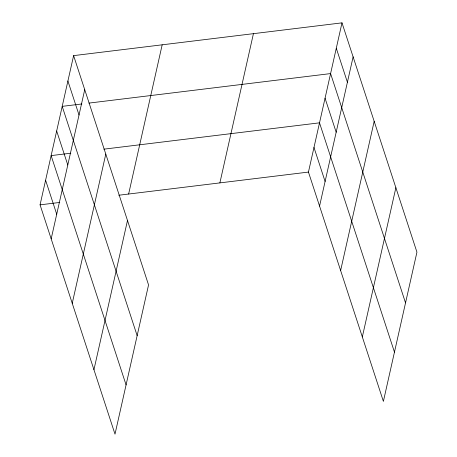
<?xml version="1.0" encoding="UTF-8"?>
<svg xmlns="http://www.w3.org/2000/svg" width="457" height="457" viewBox="0 0 457 457"><rect width="100%" height="100%" fill="white"/><g stroke="black" fill="none" stroke-linecap="round" stroke-linejoin="round"><path stroke-width="0.69" d="M73.611 55.628L148.554 284.922L115.004 434.15L40.062 204.85L73.611 55.628L341.996 22.85L416.938 252.15L383.389 401.372L308.446 172.078L341.996 22.85M51.178 238.862L84.728 89.641M72.24 303.311L105.79 154.083M128.628 194.036L162.178 44.809M93.942 369.707L127.492 220.48M219.88 182.891L253.429 33.664M319.563 206.09L353.112 56.862M340.625 270.533L374.174 121.305M362.327 336.929L395.876 187.701M81.883 103.962L62.203 106.361L137.151 335.661M88.915 103.099L330.588 73.588L405.53 302.882M70.812 153.204L51.133 155.608L126.075 384.908M103.848 149.171L319.517 122.83L394.46 352.13M40.062 204.85L59.741 202.451M118.786 195.236L308.446 172.078M336.289 48.219L347.406 82.231M325.053 98.209L336.169 132.222M313.982 147.451L325.098 181.463M67.904 80.992L79.021 115.004M56.668 130.988L67.785 164.994M45.597 180.229L56.714 214.242"/></g></svg>
